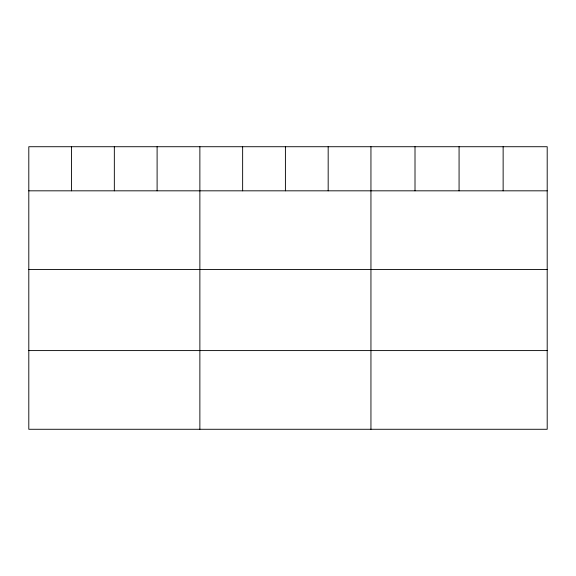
<?xml version="1.0" encoding="UTF-8"?>
<svg xmlns="http://www.w3.org/2000/svg" width="576" height="576" viewBox="0 0 576 576"><rect width="100%" height="100%" fill="white"/><g stroke="black" fill="none" stroke-linecap="round" stroke-linejoin="round"><path stroke-width="0.86" d="M547.2 190.822L547.2 429.278L28.8 429.278L28.8 146.722L547.2 146.722L547.2 190.822L28.8 190.822M28.8 269.51L547.2 269.51M28.8 350.59L547.2 350.59M503.136 146.722L503.136 190.822M459.072 146.722L459.072 190.822M415.008 146.722L415.008 190.822M370.944 146.722L370.944 429.278M328.176 146.722L328.176 190.822M285.408 146.722L285.408 190.822M242.64 146.722L242.64 190.822M199.872 146.722L199.872 429.278M157.104 146.722L157.104 190.822M114.336 146.722L114.336 190.822M71.568 146.722L71.568 190.822"/></g></svg>
